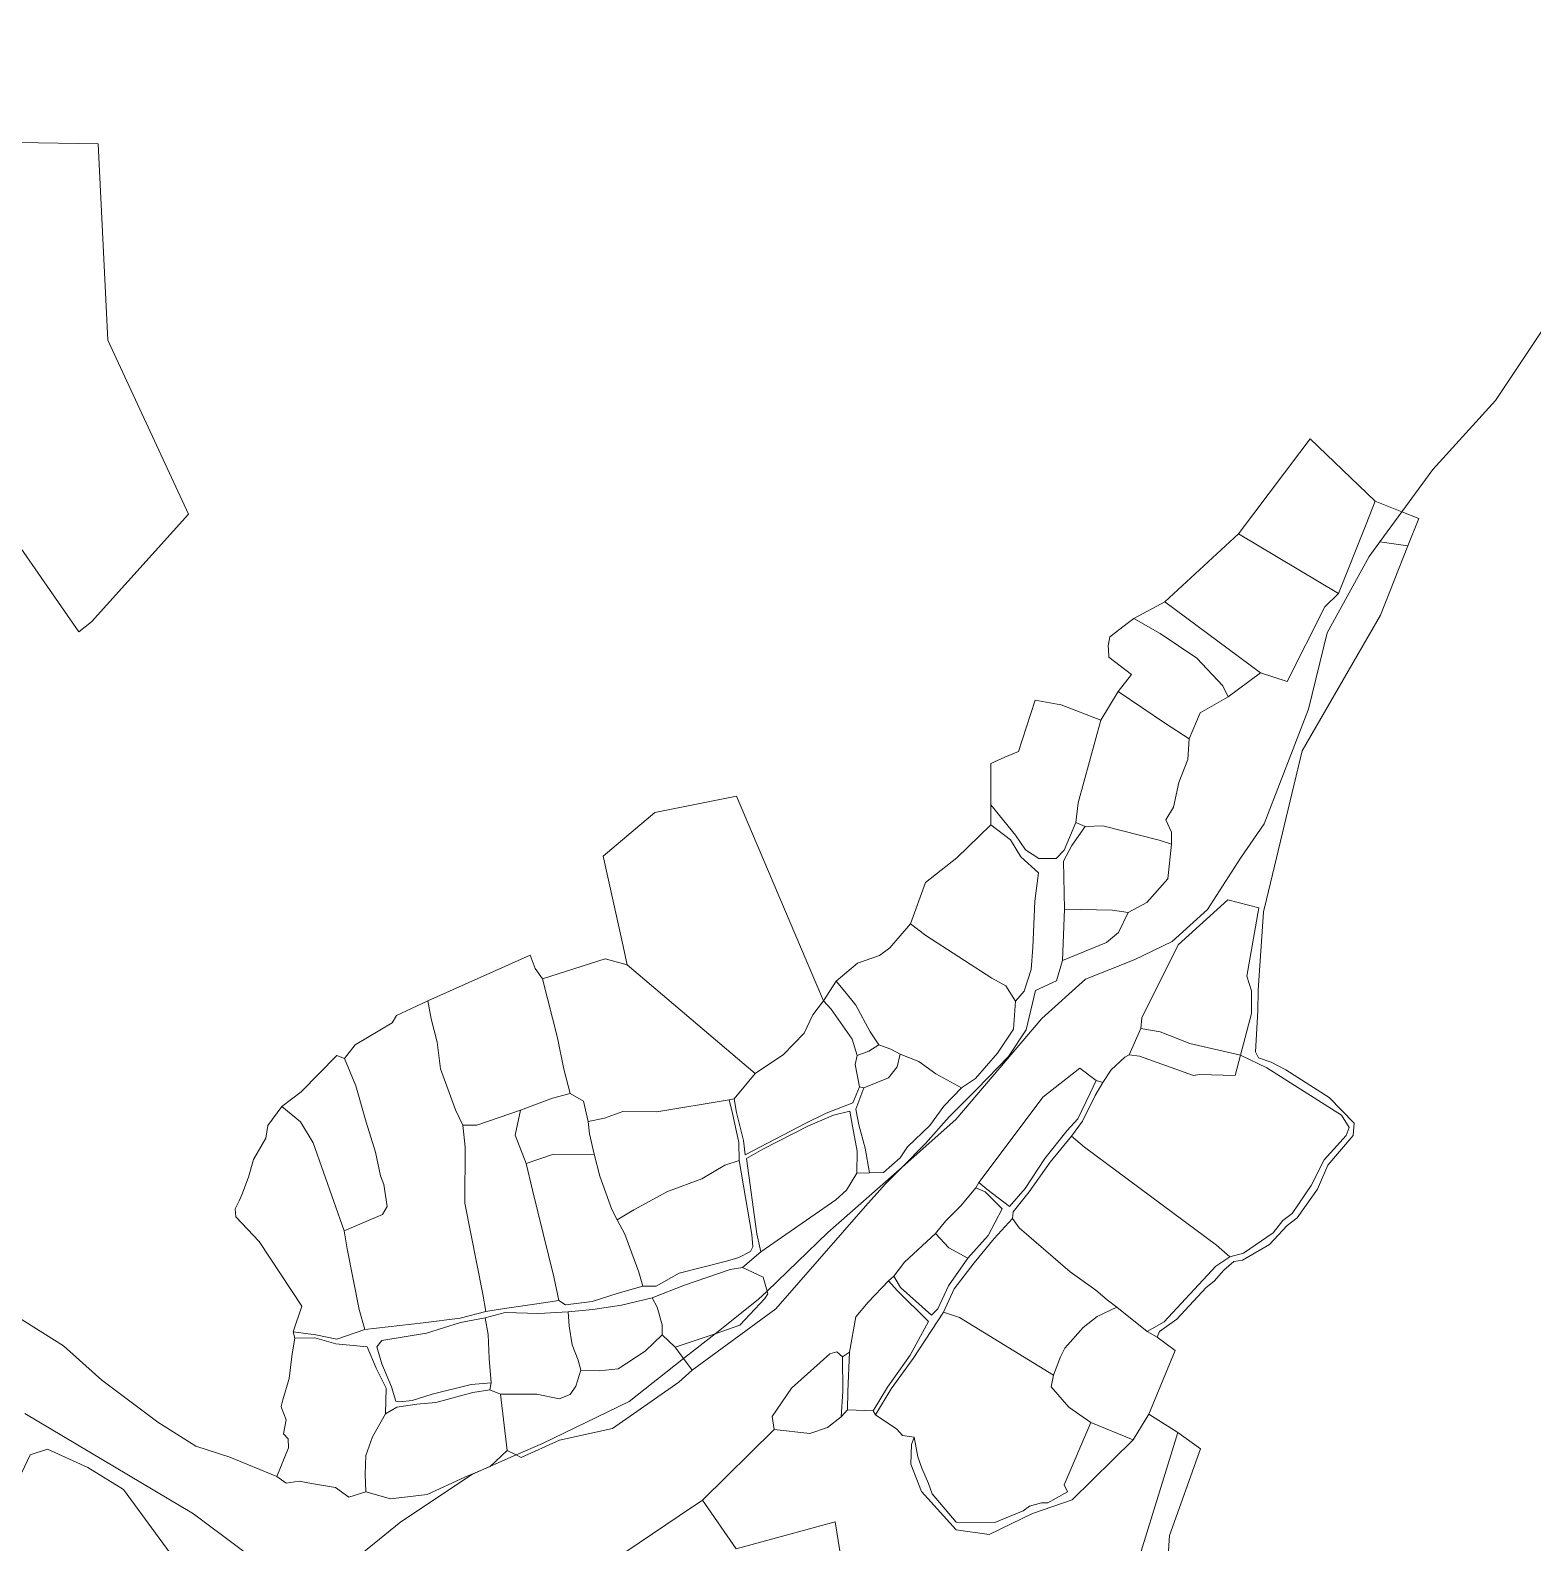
# Model space of a CAD drawing. Header units: metres. Extents: x 542555 to 550520, y 1840485 to 1846995.
# Drawn here: x 545595.4 to 545867.1, y 1842234.4 to 1842508.1 of the extents above; entities that cross this region are included whole.
import ezdxf

# ---------------------------------------------------------------- set-up
doc = ezdxf.new("R2010")
doc.units = ezdxf.units.M
doc.header["$MEASUREMENT"] = 0
doc.layers.add('Level 30', color=7, linetype='Continuous', lineweight=0)

msp = doc.modelspace()

# ---------------------------------------------------------------- linework, layer by layer
at = {"layer": 'Level 30', "color": 7, "linetype": 'Continuous', "lineweight": 0, "flags": 128}
for points in [[(545604.17, 1842399.22), (545586.78, 1842424.16), (545573.93, 1842449.71), (545569.94, 1842455.82), (545556.64, 1842489.04), (545554.62, 1842500.3), (545560.97, 1842502.53), (545564.06, 1842505.16), (545571.84, 1842508.06), (545579.39, 1842499.41), (545587.08, 1842492.04), (545593.25, 1842487.73), (545607.64, 1842487.52), (545609.39, 1842451.99), (545623.98, 1842420.49), (545606.44, 1842401.04), (545604.17, 1842399.22)], [(545836.9434, 1842418.681), (545831.98, 1842406.13), (545813.9, 1842416.96), (545824.9698, 1842431.6712), (545826.82, 1842434.13), (545838.6, 1842422.87), (545836.9434, 1842418.681)], [(545838.6, 1842422.87), (545843.4388, 1842420.9529), (545839.43, 1842415.47), (545837.52, 1842412.86), (545829.89, 1842399.06), (545826.51, 1842385.2), (545818.51, 1842364.48), (545814.24, 1842358.26), (545813.15, 1842356.56), (545808.25, 1842348.96), (545801.9, 1842343.2), (545795.03, 1842339.84), (545786.23, 1842336.36), (545778.32, 1842329.24), (545762.75, 1842310.96), (545753.0329, 1842302.3762), (545757.27, 1842306.66), (545761.53, 1842311.49), (545766.53, 1842316.49), (545772.27, 1842322.39), (545775.48, 1842327.21), (545777.14, 1842334.33), (545780.94, 1842336.09), (545782.02, 1842339.75), (545790.01, 1842343.03), (545792.18, 1842344.79), (545793.93, 1842348.44), (545797.28, 1842350.27), (545801.12, 1842354.55), (545801.77, 1842360.79), (545801.73, 1842362.95), (545800.72, 1842365.19), (545802.11, 1842367.47), (545803.09, 1842371.93), (545804.7, 1842376.14), (545804.94, 1842379.85), (545806.93, 1842384.56), (545812, 1842387.44), (545817.84, 1842391.82), (545822.66, 1842390.21), (545829.47, 1842403.73), (545831.98, 1842406.13), (545836.9434, 1842418.681), (545838.6, 1842422.87)], [(545846.5, 1842419.74), (545844.5256, 1842414.7456), (545839.43, 1842415.47), (545843.4388, 1842420.9529), (545846.5, 1842419.74)], [(545813.9, 1842416.96), (545831.98, 1842406.13), (545829.47, 1842403.73), (545822.66, 1842390.21), (545817.84, 1842391.82), (545800.53, 1842404.62), (545813.9, 1842416.96)], [(545800.53, 1842404.62), (545817.84, 1842391.82), (545812, 1842387.44), (545811.07, 1842389.47), (545806.33, 1842394.44), (545799.71, 1842398.92), (545794.97, 1842401.65), (545800.53, 1842404.62)], [(545794.97, 1842401.65), (545799.71, 1842398.92), (545806.33, 1842394.44), (545811.07, 1842389.47), (545812, 1842387.44), (545806.93, 1842384.56), (545804.94, 1842379.85), (545800.69, 1842382.62), (545792.14, 1842388.4), (545794.5, 1842391.51), (545790.45, 1842394.66), (545790.3409, 1842396.0438), (545790.29, 1842396.69), (545790.61, 1842398.33), (545793.9863, 1842400.901), (545794.97, 1842401.65)], [(545769.11, 1842367.89), (545769.11, 1842373.9837), (545769.11, 1842375.42), (545771.6322, 1842376.5133), (545774.07, 1842377.57), (545774.7495, 1842379.6397), (545777.12, 1842386.86), (545781.0593, 1842386.1544), (545781.81, 1842386.02), (545788.97, 1842383.25), (545784.9, 1842368.25), (545784.43, 1842364.72), (545782.35, 1842359.73), (545780.92, 1842358.18), (545777.79, 1842358.18), (545775.36, 1842359.76), (545773.55, 1842362.42), (545769.11, 1842367.89)], [(545792.14, 1842388.4), (545800.69, 1842382.62), (545804.94, 1842379.85), (545804.7, 1842376.14), (545803.09, 1842371.93), (545802.11, 1842367.47), (545800.72, 1842365.19), (545801.73, 1842362.95), (545801.77, 1842360.79), (545799.52, 1842361.5), (545789.36, 1842364.12), (545786.13, 1842363.98), (545784.43, 1842364.72), (545784.9, 1842368.25), (545788.97, 1842383.25), (545792.14, 1842388.4)], [(545703.35, 1842338.94), (545702.4799, 1842342.8646), (545698.98, 1842358.65), (545708.34, 1842366.54), (545723.12, 1842369.5), (545735.6813, 1842339.8112), (545738.8, 1842332.44), (545736.92, 1842329.89), (545735.32, 1842326.61), (545731.61, 1842322.76), (545726.45, 1842319.29), (545703.35, 1842338.94)], [(545782.23, 1842357.71), (545782.39, 1842349.04), (545782.02, 1842339.75), (545780.94, 1842336.09), (545777.14, 1842334.33), (545775.48, 1842327.21), (545772.27, 1842322.39), (545766.53, 1842316.49), (545761.53, 1842311.49), (545757.27, 1842306.66), (545753.0329, 1842302.3762), (545739.6, 1842290.51), (545728.6357, 1842279.9469), (545727.92, 1842282.46), (545724.2, 1842284.18), (545727.47, 1842287.04), (545741.07, 1842296.43), (545742.97, 1842298.18), (545744.88, 1842301.24), (545747.15, 1842301.34), (545749.66, 1842301.41), (545752.67, 1842304.02), (545754, 1842306.06), (545758.08, 1842309.92), (545760.58, 1842313.37), (545763.81, 1842316.7), (545766.33, 1842318.39), (545770.28, 1842322.96), (545773.18, 1842327.33), (545773.57, 1842332.37), (545775.12, 1842334.18), (545776.37, 1842338.1), (545776.71, 1842342.09), (545777.02, 1842350.51), (545777.73, 1842355.59), (545774.52, 1842358.48), (545772.64, 1842361.57), (545769.11, 1842364.3), (545769.11, 1842367.89), (545773.55, 1842362.42), (545775.36, 1842359.76), (545777.79, 1842358.18), (545780.92, 1842358.18), (545782.35, 1842359.73), (545784.43, 1842364.72), (545786.13, 1842363.98), (545783.76, 1842360.54), (545782.23, 1842357.71)], [(545769.11, 1842364.3), (545772.64, 1842361.57), (545774.52, 1842358.48), (545777.73, 1842355.59), (545777.02, 1842350.51), (545776.71, 1842342.09), (545776.37, 1842338.1), (545775.12, 1842334.18), (545773.57, 1842332.37), (545771.79, 1842335.17), (545769.24, 1842336.58), (545757.35, 1842344.27), (545754.56, 1842346.4), (545757.3, 1842353.88), (545762.95, 1842358.3), (545769.11, 1842364.3)], [(545786.13, 1842363.98), (545789.36, 1842364.12), (545799.52, 1842361.5), (545801.77, 1842360.79), (545801.12, 1842354.55), (545797.28, 1842350.27), (545793.93, 1842348.44), (545791.11, 1842348.88), (545782.39, 1842349.04), (545782.23, 1842357.71), (545783.76, 1842360.54), (545786.13, 1842363.98)], [(545817.57, 1842349.28), (545815.39, 1842336.9), (545816.23, 1842334.27), (545816.24, 1842330.13), (545814.24, 1842322.59), (545805.06, 1842324.76), (545799.71, 1842326.85), (545796.24, 1842327.42), (545796.41, 1842329.36), (545802.95, 1842342.6), (545811.94, 1842350.7), (545817.57, 1842349.28)], [(545782.39, 1842349.04), (545791.11, 1842348.88), (545793.93, 1842348.44), (545792.18, 1842344.79), (545790.01, 1842343.03), (545782.02, 1842339.75), (545782.39, 1842349.04)], [(545754.56, 1842346.4), (545757.35, 1842344.27), (545769.24, 1842336.58), (545771.79, 1842335.17), (545773.57, 1842332.37), (545773.18, 1842327.33), (545770.28, 1842322.96), (545766.33, 1842318.39), (545763.81, 1842316.7), (545759.11, 1842319.22), (545756.08, 1842321.5), (545752.67, 1842322.82), (545751.02, 1842323.73), (545748.82, 1842324.49), (545747.28, 1842326.86), (545744.67, 1842331.66), (545742.67, 1842334.15), (545741.1, 1842336.01), (545744.99, 1842339.26), (545748.97, 1842340.67), (545750.84, 1842342.05), (545754.56, 1842346.4)], [(545689.84, 1842314.81), (545684.01, 1842312.69), (545676.11, 1842309.96), (545673.58, 1842309.98), (545672.27, 1842312.7), (545669.58, 1842320.17), (545668.93, 1842324.97), (545667.89, 1842329.21), (545667.28, 1842332.44), (545685.8, 1842340.7), (545686.67, 1842338.32), (545688, 1842336.46), (545690.7, 1842325.78), (545691.86, 1842320.06), (545692.99, 1842315.66), (545689.84, 1842314.81)], [(545703.35, 1842338.94), (545726.45, 1842319.29), (545722.66, 1842314.72), (545721.79, 1842314.52), (545708.68, 1842312.36), (545702.56, 1842312.4), (545699.2, 1842311.23), (545696.27, 1842310.63), (545695.43, 1842314.27), (545692.99, 1842315.66), (545691.86, 1842320.06), (545690.7, 1842325.78), (545688, 1842336.46), (545699.32, 1842340.02), (545703.35, 1842338.94)], [(545747.05, 1842323.33), (545744.89, 1842322.55), (545744.02, 1842325.53), (545740.21, 1842330.95), (545738.8, 1842332.44), (545741.1, 1842336.01), (545742.67, 1842334.15), (545744.67, 1842331.66), (545747.28, 1842326.86), (545748.82, 1842324.49), (545747.05, 1842323.33)], [(545673.58, 1842309.98), (545674.02, 1842305.98), (545673.94, 1842295.84), (545677.21, 1842279.37), (545677.76, 1842276.24), (545673.13, 1842275.06), (545666.44, 1842274.21), (545655.85, 1842272.97), (545654.87, 1842276.63), (545652.68, 1842287.55), (545652.13, 1842290.86), (545659.05, 1842293.78), (545659.9, 1842295.24), (545659.31, 1842299.21), (545658.7, 1842300.79), (545657.79, 1842305.08), (545656.14, 1842310.48), (545654.27, 1842317.1), (545652.22, 1842322.02), (545654.11, 1842324.46), (545660.84, 1842328.46), (545661.6, 1842329.8), (545667.28, 1842332.44), (545667.89, 1842329.21), (545668.93, 1842324.97), (545669.58, 1842320.17), (545672.27, 1842312.7), (545673.58, 1842309.98)], [(545744.89, 1842322.55), (545744.57, 1842320.96), (545745.31, 1842316.9), (545744.13, 1842313.99), (545739.29, 1842312.1), (545735.64, 1842310.3), (545724.67, 1842304.61), (545724.33, 1842307.19), (545723.08, 1842312.22), (545722.66, 1842314.72), (545726.45, 1842319.29), (545731.61, 1842322.76), (545735.32, 1842326.61), (545736.92, 1842329.89), (545738.8, 1842332.44), (545740.21, 1842330.95), (545744.02, 1842325.53), (545744.89, 1842322.55)], [(545795.95, 1842322.43), (545794.13, 1842322.68), (545796.24, 1842327.42), (545799.71, 1842326.85), (545805.06, 1842324.76), (545814.24, 1842322.59), (545813.26, 1842318.96), (545806.81, 1842319.15), (545805.74, 1842318.95), (545795.95, 1842322.43)], [(545750.58, 1842318.49), (545746.11, 1842316.7), (545745.31, 1842316.9), (545744.57, 1842320.96), (545744.89, 1842322.55), (545747.05, 1842323.33), (545748.82, 1842324.49), (545751.02, 1842323.73), (545752.67, 1842322.82), (545752.17, 1842320.51), (545750.58, 1842318.49)], [(545659.05, 1842293.78), (545652.13, 1842290.86), (545646.52, 1842306.73), (545644.26, 1842310.54), (545640.89, 1842313.31), (545644.37, 1842315.98), (545650.79, 1842322.58), (545652.22, 1842322.02), (545654.27, 1842317.1), (545656.14, 1842310.48), (545657.79, 1842305.08), (545658.7, 1842300.79), (545659.31, 1842299.21), (545659.9, 1842295.24), (545659.05, 1842293.78)], [(545749.66, 1842301.41), (545747.15, 1842301.34), (545746.36, 1842305.77), (545745.24, 1842310.02), (545744.68, 1842312.87), (545746.11, 1842316.7), (545750.58, 1842318.49), (545752.17, 1842320.51), (545752.67, 1842322.82), (545756.08, 1842321.5), (545759.11, 1842319.22), (545763.81, 1842316.7), (545760.58, 1842313.37), (545758.08, 1842309.92), (545754, 1842306.06), (545752.67, 1842304.02), (545749.66, 1842301.41)], [(545773.1, 1842307.82), (545778.52, 1842315.01), (545785.2, 1842320.27), (545788.16, 1842318.04), (545787.07, 1842315.75), (545784.82, 1842311.13), (545782.87, 1842308.98), (545778.88, 1842303.94), (545775.32, 1842298.48), (545772.47, 1842295.21), (545768.34, 1842298.38), (545766.92, 1842299.56), (545773.1, 1842307.82)], [(545814.24, 1842322.59), (545819, 1842320.32), (545832.5, 1842311.77), (545833.88, 1842309.51), (545833.34, 1842308.11), (545829.34, 1842303.66), (545827.04, 1842299.05), (545823.55, 1842293.99), (545821.88, 1842292.68), (545820.13, 1842290.49), (545814.75, 1842286.77), (545812.31, 1842286.12), (545809.88, 1842288.24), (545786.02, 1842306), (545783.65, 1842307.98), (545785.69, 1842310.69), (545787.95, 1842315.33), (545789.33, 1842317.66), (545790.82, 1842319.96), (545793.33, 1842322.24), (545794.13, 1842322.68), (545795.95, 1842322.43), (545805.74, 1842318.95), (545806.81, 1842319.15), (545813.26, 1842318.96), (545814.24, 1842322.59)], [(545788.16, 1842318.04), (545789.33, 1842317.66), (545787.95, 1842315.33), (545785.69, 1842310.69), (545783.65, 1842307.98), (545779.82, 1842303.25), (545776.04, 1842297.89), (545773.11, 1842294.25), (545773.01, 1842293.07), (545769.68, 1842289.44), (545766.08, 1842285.02), (545762.45, 1842280.33), (545760.54, 1842276.11), (545755.04, 1842267.74), (545751.05, 1842262.26), (545748.22, 1842257.57), (545747.82, 1842258.28), (545750.39, 1842262.56), (545754.52, 1842268.33), (545757.79, 1842274.44), (545752.13, 1842280.06), (545750.57, 1842281.76), (545751.56, 1842282.61), (545752.76, 1842280.61), (545758.35, 1842275.59), (545759.51, 1842276.75), (545761.45, 1842280.89), (545764.9, 1842285.9), (545768.62, 1842290.02), (545771.16, 1842294.8), (545768.04, 1842297.91), (545766.37, 1842298.61), (545766.92, 1842299.56), (545768.34, 1842298.38), (545772.47, 1842295.21), (545775.32, 1842298.48), (545778.88, 1842303.94), (545782.87, 1842308.98), (545784.82, 1842311.13), (545787.07, 1842315.75), (545788.16, 1842318.04)], [(545747.15, 1842301.34), (545744.88, 1842301.24), (545744.93, 1842305.25), (545744.07, 1842309.77), (545743.58, 1842312.49), (545740.62, 1842311.79), (545735.97, 1842309.77), (545727.86, 1842305.6), (545724.92, 1842303.93), (545726.76, 1842290.32), (545727.47, 1842287.04), (545724.2, 1842284.18), (545721.93, 1842283.83), (545713.7, 1842281.03), (545707.86, 1842278.72), (545702.3, 1842277.38), (545697.12, 1842276.6), (545692.68, 1842276.21), (545687.37, 1842275.86), (545681.23, 1842276.06), (545677.66, 1842275.1), (545673.18, 1842274.25), (545667.05, 1842272.3), (545658.94, 1842271.02), (545658.07, 1842269.85), (545658.93, 1842266.77), (545660.7, 1842262.61), (545661.49, 1842260.04), (545662.18, 1842259.92), (545664.45, 1842260.14), (545668.06, 1842261.26), (545675.12, 1842263.06), (545678.74, 1842263.36), (545678.5, 1842262.08), (545675.43, 1842261.59), (545668.72, 1842259.8), (545665.28, 1842259.46), (545661.68, 1842258.93), (545659.61, 1842257.7), (545659.71, 1842262.35), (545657.9, 1842265.98), (545656.32, 1842269.83), (545650.64, 1842270.39), (545646.83, 1842271.48), (545643.19, 1842271.42), (545642.92, 1842272.57), (545647.04, 1842272.01), (545650.81, 1842271.23), (545655.85, 1842272.97), (545666.44, 1842274.21), (545673.13, 1842275.06), (545677.76, 1842276.24), (545681.12, 1842276.78), (545687.01, 1842277.65), (545690.99, 1842278.22), (545692.19, 1842277.42), (545696.97, 1842278.04), (545701.72, 1842279.58), (545706.17, 1842280.82), (545708.55, 1842280.84), (545712.73, 1842283.16), (545721.27, 1842285.34), (545723.49, 1842286.03), (545725.64, 1842287.12), (545726.03, 1842287.97), (545725.85, 1842290.18), (545723.6, 1842303.58), (545723.52, 1842306.8), (545722.39, 1842312.08), (545721.79, 1842314.52), (545722.66, 1842314.72), (545723.08, 1842312.22), (545724.33, 1842307.19), (545724.67, 1842304.61), (545735.64, 1842310.3), (545739.29, 1842312.1), (545744.13, 1842313.99), (545745.31, 1842316.9), (545746.11, 1842316.7), (545744.68, 1842312.87), (545745.24, 1842310.02), (545746.36, 1842305.77), (545747.15, 1842301.34)], [(545689.79, 1842304.65), (545685.04, 1842303.01), (545683.06, 1842308.15), (545684.01, 1842312.69), (545689.84, 1842314.81), (545692.99, 1842315.66), (545695.43, 1842314.27), (545696.27, 1842310.63), (545696.51, 1842308.38), (545697.37, 1842304.72), (545689.79, 1842304.65)], [(545652.13, 1842290.86), (545652.68, 1842287.55), (545654.87, 1842276.63), (545655.85, 1842272.97), (545650.81, 1842271.23), (545647.04, 1842272.01), (545642.92, 1842272.57), (545644.51, 1842277.22), (545640.6351, 1842283.0547), (545636.74, 1842288.92), (545632.55, 1842293.37), (545632.45, 1842294.82), (545633.1272, 1842296.2795), (545633.61, 1842297.32), (545634.82, 1842300.53), (545635.74, 1842303.74), (545637.99, 1842307.61), (545638.36, 1842309.92), (545640.89, 1842313.31), (545644.26, 1842310.54), (545646.52, 1842306.73), (545652.13, 1842290.86)], [(545685.04, 1842303.01), (545686.18, 1842298.22), (545690.07, 1842282.54), (545690.99, 1842278.22), (545687.01, 1842277.65), (545681.12, 1842276.78), (545677.76, 1842276.24), (545677.21, 1842279.37), (545673.94, 1842295.84), (545674.02, 1842305.98), (545673.58, 1842309.98), (545676.11, 1842309.96), (545684.01, 1842312.69), (545683.06, 1842308.15), (545685.04, 1842303.01)], [(545704.53, 1842294.66), (545701.53, 1842292.82), (545700.57, 1842294.7), (545698.4, 1842300.73), (545697.37, 1842304.72), (545696.51, 1842308.38), (545696.27, 1842310.63), (545699.2, 1842311.23), (545702.56, 1842312.4), (545708.68, 1842312.36), (545721.79, 1842314.52), (545722.39, 1842312.08), (545723.52, 1842306.8), (545723.6, 1842303.58), (545721, 1842302.73), (545716.84, 1842300.26), (545710.62, 1842297.96), (545704.53, 1842294.66)], [(545744.93, 1842305.25), (545744.88, 1842301.24), (545742.97, 1842298.18), (545741.07, 1842296.43), (545727.47, 1842287.04), (545726.76, 1842290.32), (545724.92, 1842303.93), (545727.86, 1842305.6), (545735.97, 1842309.77), (545740.62, 1842311.79), (545743.58, 1842312.49), (545744.07, 1842309.77), (545744.93, 1842305.25)], [(545783.65, 1842307.98), (545786.02, 1842306), (545809.88, 1842288.24), (545812.31, 1842286.12), (545809.77, 1842284.43), (545800.44, 1842274.37), (545797.36, 1842272.65), (545791.9, 1842277.04), (545790.15, 1842278.38), (545788.05, 1842280.08), (545783.41, 1842283.43), (545774.22, 1842291.38), (545773.01, 1842293.07), (545773.11, 1842294.25), (545776.04, 1842297.89), (545779.82, 1842303.25), (545783.65, 1842307.98)], [(545701.53, 1842292.82), (545702.89, 1842290.25), (545705.41, 1842283.37), (545706.17, 1842280.82), (545701.72, 1842279.58), (545696.97, 1842278.04), (545692.19, 1842277.42), (545690.99, 1842278.22), (545690.07, 1842282.54), (545686.18, 1842298.22), (545685.04, 1842303.01), (545689.79, 1842304.65), (545697.37, 1842304.72), (545698.4, 1842300.73), (545700.57, 1842294.7), (545701.53, 1842292.82)], [(545726.03, 1842287.97), (545725.64, 1842287.12), (545723.49, 1842286.03), (545721.27, 1842285.34), (545712.73, 1842283.16), (545708.55, 1842280.84), (545706.17, 1842280.82), (545705.41, 1842283.37), (545702.89, 1842290.25), (545701.53, 1842292.82), (545704.53, 1842294.66), (545710.62, 1842297.96), (545716.84, 1842300.26), (545721, 1842302.73), (545723.6, 1842303.58), (545725.85, 1842290.18), (545726.03, 1842287.97)], [(545730.19, 1842276.74), (545715.09, 1842265.65), (545713.5218, 1842267.7426), (545719.2085, 1842272.2292), (545723.67, 1842273.78), (545728.23, 1842278.6), (545728.78, 1842279.44), (545728.6357, 1842279.9469), (545739.6, 1842290.51), (545753.0329, 1842302.3762), (545750.01, 1842299.32), (545746.41, 1842295.27), (545730.19, 1842276.74)], [(545771.16, 1842294.8), (545768.62, 1842290.02), (545764.9, 1842285.9), (545761.49, 1842287.78), (545759.08, 1842290.38), (545760.86, 1842292.57), (545763.58, 1842295.29), (545766.37, 1842298.61), (545768.04, 1842297.91), (545771.16, 1842294.8)], [(545773.01, 1842293.07), (545774.22, 1842291.38), (545783.41, 1842283.43), (545788.05, 1842280.08), (545790.15, 1842278.38), (545791.9, 1842277.04), (545788.3, 1842275.33), (545785.79, 1842273.35), (545782.46, 1842269.59), (545781.7, 1842268.05), (545780.39, 1842264.75), (545763.41, 1842275.18), (545760.54, 1842276.11), (545762.45, 1842280.33), (545766.08, 1842285.02), (545769.68, 1842289.44), (545773.01, 1842293.07)], [(545759.08, 1842290.38), (545761.49, 1842287.78), (545764.9, 1842285.9), (545761.45, 1842280.89), (545759.51, 1842276.75), (545758.35, 1842275.59), (545752.76, 1842280.61), (545751.56, 1842282.61), (545753.45, 1842285.18), (545759.08, 1842290.38)], [(545724.2, 1842284.18), (545727.92, 1842282.46), (545728.6357, 1842279.9469), (545727.03, 1842278.4), (545719.2085, 1842272.2292), (545715.96, 1842271.1), (545712.01, 1842269.76), (545709.66, 1842272.04), (545709.62, 1842273.84), (545708.76, 1842277), (545707.86, 1842278.72), (545713.7, 1842281.03), (545721.93, 1842283.83), (545724.2, 1842284.18)], [(545728.6357, 1842279.9469), (545728.78, 1842279.44), (545728.23, 1842278.6), (545723.67, 1842273.78), (545719.2085, 1842272.2292), (545727.03, 1842278.4), (545728.6357, 1842279.9469)], [(545750.57, 1842281.76), (545752.13, 1842280.06), (545757.79, 1842274.44), (545754.52, 1842268.33), (545750.39, 1842262.56), (545747.82, 1842258.28), (545743.15, 1842258.46), (545743.2, 1842261.79), (545743.55, 1842268.89), (545744.7, 1842275.29), (545746.89, 1842277.94), (545750.57, 1842281.76)], [(545707.86, 1842278.72), (545708.76, 1842277), (545709.62, 1842273.84), (545709.66, 1842272.04), (545706.59, 1842269.08), (545701.67, 1842265.84), (545698.27, 1842265.51), (545694.97, 1842265.65), (545694.48, 1842267.46), (545693.35, 1842270.22), (545692.86, 1842273.61), (545692.68, 1842276.21), (545697.12, 1842276.6), (545702.3, 1842277.38), (545707.86, 1842278.72)], [(545802.44, 1842269.18), (545797.64, 1842257.65), (545794.84, 1842253.02), (545787.2, 1842256.15), (545783.2, 1842258.94), (545779.98, 1842262.62), (545780.39, 1842264.75), (545781.7, 1842268.05), (545782.46, 1842269.59), (545785.79, 1842273.35), (545788.3, 1842275.33), (545791.9, 1842277.04), (545797.36, 1842272.65), (545799.19, 1842271.58), (545802.44, 1842269.18)], [(545677.66, 1842275.1), (545678.2, 1842272.07), (545678.36, 1842267.73), (545678.74, 1842263.36), (545675.12, 1842263.06), (545668.06, 1842261.26), (545664.45, 1842260.14), (545662.18, 1842259.92), (545661.49, 1842260.04), (545660.7, 1842262.61), (545658.93, 1842266.77), (545658.07, 1842269.85), (545658.94, 1842271.02), (545667.05, 1842272.3), (545673.18, 1842274.25), (545677.66, 1842275.1)], [(545686.98, 1842261.28), (545680.39, 1842261.31), (545678.5, 1842262.08), (545678.74, 1842263.36), (545678.36, 1842267.73), (545678.2, 1842272.07), (545677.66, 1842275.1), (545681.23, 1842276.06), (545687.37, 1842275.86), (545692.68, 1842276.21), (545692.86, 1842273.61), (545693.35, 1842270.22), (545694.48, 1842267.46), (545694.97, 1842265.65), (545694.02, 1842262.74), (545692.99, 1842261.24), (545691, 1842260.42), (545686.98, 1842261.28)], [(545755.9, 1842249.94), (545755.22, 1842253.49), (545753.11, 1842253.83), (545752.11, 1842254.93), (545748.22, 1842257.57), (545751.05, 1842262.26), (545755.04, 1842267.74), (545760.54, 1842276.11), (545763.41, 1842275.18), (545780.39, 1842264.75), (545779.98, 1842262.62), (545783.2, 1842258.94), (545787.2, 1842256.15), (545782.35, 1842244.88), (545782.93, 1842243.64), (545779.42, 1842241.64), (545778.26, 1842241.6), (545776.08, 1842241), (545774.91, 1842240.17), (545769.8, 1842238.07), (545762.8, 1842238.1), (545758.45, 1842243.28), (545757.84, 1842245.13), (545756.58, 1842247.92), (545755.9, 1842249.94)], [(545650.64, 1842270.39), (545656.32, 1842269.83), (545657.9, 1842265.98), (545659.71, 1842262.35), (545659.61, 1842257.7), (545657.27, 1842253.57), (545656.04, 1842250.2), (545655.96, 1842246.82), (545656.06, 1842243.6), (545652.98, 1842242.64), (545650.57, 1842244.41), (545646.25, 1842245.11), (545644.02, 1842245.57), (545641.68, 1842245.2), (545639.98, 1842246.37), (545642.1, 1842251.56), (545642, 1842253.23), (545641.2, 1842254.1), (545641.63, 1842256.63), (545640.8045, 1842258.8162), (545640.72, 1842259.04), (545641.08, 1842260.2601), (545642.21, 1842264.09), (545642.76, 1842268.56), (545643.19, 1842271.42), (545646.83, 1842271.48), (545650.64, 1842270.39)], [(545712.01, 1842269.76), (545713.5218, 1842267.7426), (545703.67, 1842259.97), (545688, 1842252.37), (545683.2688, 1842250.2847), (545681.62, 1842251.08), (545680.39, 1842261.31), (545686.98, 1842261.28), (545691, 1842260.42), (545692.99, 1842261.24), (545694.02, 1842262.74), (545694.97, 1842265.65), (545698.27, 1842265.51), (545701.67, 1842265.84), (545706.59, 1842269.08), (545709.66, 1842272.04), (545712.01, 1842269.76)], [(545712.01, 1842269.76), (545715.96, 1842271.1), (545719.2085, 1842272.2292), (545713.5218, 1842267.7426), (545712.01, 1842269.76)], [(545742.27, 1842268.03), (545742.31, 1842261.77), (545742, 1842257.21), (545739.55, 1842255.27), (545736.38, 1842254.16), (545729.9, 1842254.92), (545729.55, 1842257.24), (545733.03, 1842262.34), (545739.95, 1842268.61), (545741.23, 1842268.96), (545742.27, 1842268.03)], [(545743.2, 1842261.79), (545743.15, 1842258.46), (545742, 1842257.21), (545742.31, 1842261.77), (545742.27, 1842268.03), (545743.55, 1842268.89), (545743.2, 1842261.79)], [(545713.5218, 1842267.7426), (545715.09, 1842265.65), (545712.68, 1842263.47), (545700.67, 1842255.07), (545691.09, 1842252.95), (545684.17, 1842249.85), (545683.2688, 1842250.2847), (545688, 1842252.37), (545703.67, 1842259.97), (545713.5218, 1842267.7426)], [(545680.39, 1842261.31), (545681.62, 1842251.08), (545678.56, 1842248.22), (545673.95, 1842246.24), (545667.15, 1842243.15), (545660.52, 1842242.33), (545656.06, 1842243.6), (545655.96, 1842246.82), (545656.04, 1842250.2), (545657.27, 1842253.57), (545659.61, 1842257.7), (545661.68, 1842258.93), (545665.28, 1842259.46), (545668.72, 1842259.8), (545675.43, 1842261.59), (545678.5, 1842262.08), (545680.39, 1842261.31)], [(545754.74, 1842252.19), (545755.22, 1842253.49), (545755.9, 1842249.94), (545756.58, 1842247.92), (545757.84, 1842245.13), (545758.45, 1842243.28), (545762.8, 1842238.1), (545769.8, 1842238.07), (545774.91, 1842240.17), (545776.08, 1842241), (545778.26, 1842241.6), (545779.42, 1842241.64), (545782.93, 1842243.64), (545782.35, 1842244.88), (545787.2, 1842256.15), (545794.84, 1842253.02), (545783.81, 1842242.18), (545776.6, 1842239.7), (545768.78, 1842235.91), (545762.79, 1842236.74), (545756.56, 1842243.67), (545754.6, 1842248.6), (545754.74, 1842252.19)], [(545604.31, 1842223.99), (545603.12, 1842222.34), (545598.87, 1842221.57), (545593.02, 1842223.28), (545588.73, 1842222.69), (545587.94, 1842224.3), (545586.22, 1842225.28), (545586.46, 1842228.18), (545587.97, 1842234.76), (545595.34, 1842250.33), (545598.5, 1842251.35), (545605.81, 1842248.04), (545612.25, 1842244.04), (545620.67, 1842232.51), (545617.49, 1842230.9), (545610.58, 1842227.91), (545604.31, 1842223.99)], [(545716.95, 1842242.13), (545723.06, 1842233.3), (545740.94, 1842238.2), (545742.6481, 1842227.7169), (545744.21, 1842218.1305), (545744.65, 1842215.43), (545736.06, 1842214.77), (545735.45, 1842202.42), (545717.8, 1842203.43), (545715.42, 1842188.06), (545693.6, 1842182.85), (545689.95, 1842212.72), (545683.9129, 1842220.7178), (545680.0467, 1842225.8396), (545679.05, 1842227.16), (545693.63, 1842229.98), (545694.3698, 1842230.0264), (545699.53, 1842230.35), (545700.6804, 1842231.13), (545712.7, 1842239.28), (545716.95, 1842242.13)]]:
    msp.add_lwpolyline(points, close=True, dxfattribs=at)
for points in [[(545586.78, 1842424.16), (545604.17, 1842399.22), (545606.44, 1842401.04), (545623.98, 1842420.49), (545609.39, 1842451.99), (545607.64, 1842487.52), (545593.25, 1842487.73)], [(545869.17, 1842454.25), (545860.36, 1842441.09), (545860.36, 1842441.09), (545849.03, 1842428.6), (545843.4388, 1842420.9529), (545838.6, 1842422.87), (545826.82, 1842434.13), (545824.9698, 1842431.6712), (545813.9, 1842416.96), (545800.53, 1842404.62), (545794.97, 1842401.65), (545793.9863, 1842400.901), (545790.61, 1842398.33), (545790.29, 1842396.69), (545790.3409, 1842396.0438), (545790.45, 1842394.66), (545794.5, 1842391.51), (545792.14, 1842388.4), (545788.97, 1842383.25), (545781.81, 1842386.02), (545781.0593, 1842386.1544), (545777.12, 1842386.86), (545774.7495, 1842379.6397), (545774.07, 1842377.57), (545771.6322, 1842376.5133), (545769.11, 1842375.42), (545769.11, 1842373.9837), (545769.11, 1842367.89), (545769.11, 1842364.3), (545762.95, 1842358.3), (545757.3, 1842353.88), (545754.56, 1842346.4), (545750.84, 1842342.05), (545748.97, 1842340.67), (545744.99, 1842339.26), (545741.1, 1842336.01), (545738.8, 1842332.44), (545735.6813, 1842339.8112), (545723.12, 1842369.5), (545708.34, 1842366.54), (545698.98, 1842358.65), (545702.4799, 1842342.8646), (545703.35, 1842338.94), (545699.32, 1842340.02), (545688, 1842336.46), (545686.67, 1842338.32), (545685.8, 1842340.7), (545667.28, 1842332.44), (545661.6, 1842329.8), (545660.84, 1842328.46), (545654.11, 1842324.46), (545652.22, 1842322.02), (545650.79, 1842322.58), (545644.37, 1842315.98), (545640.89, 1842313.31), (545638.36, 1842309.92), (545637.99, 1842307.61), (545635.74, 1842303.74), (545634.82, 1842300.53), (545633.61, 1842297.32), (545633.1272, 1842296.2795), (545632.45, 1842294.82), (545632.55, 1842293.37), (545636.74, 1842288.92), (545640.6351, 1842283.0547), (545644.51, 1842277.22), (545642.92, 1842272.57), (545643.19, 1842271.42), (545642.76, 1842268.56), (545642.21, 1842264.09), (545641.08, 1842260.2601), (545640.72, 1842259.04), (545640.8045, 1842258.8162), (545641.63, 1842256.63), (545641.2, 1842254.1), (545642, 1842253.23), (545642.1, 1842251.56), (545639.98, 1842246.37), (545631.46, 1842249.86), (545625.34, 1842251.86), (545618.45, 1842256.21), (545608.3, 1842263.83), (545601.41, 1842270), (545587.37, 1842278.85)], [(545799.6, 1842208.1), (545801.38, 1842235.69), (545807.01, 1842251.39), (545802.92, 1842254.33), (545797.64, 1842257.65), (545802.44, 1842269.18), (545799.19, 1842271.58), (545799.57, 1842272.6), (545802.75, 1842274.84), (545808.05, 1842280.6), (545809.5, 1842281.74), (545811.22, 1842283.7), (545813.03, 1842285.3), (545814.58, 1842285.5), (545819.47, 1842288.37), (545822.68, 1842291.78), (545824.46, 1842293.17), (545828.16, 1842298.38), (545830.05, 1842302.73), (545834.64, 1842308.09), (545834.77, 1842310.33), (545830.29, 1842314.98), (545822.41, 1842319.99), (545819.76, 1842321.36), (545817.49, 1842322.12), (545816.94, 1842323.22), (545817.38, 1842330.67), (545817.42, 1842334.36), (545818.39, 1842348.53), (545818.9281, 1842350.7819), (545825.36, 1842377.7), (545839.57, 1842402.21), (545844.5256, 1842414.7456), (545846.5, 1842419.74), (545843.4388, 1842420.9529), (545849.03, 1842428.6), (545860.36, 1842441.09), (545869.17, 1842454.25)], [(545652.47, 1842230.1), (545662.4, 1842238.2), (545675.34, 1842246.79), (545683.2688, 1842250.2847), (545684.17, 1842249.85), (545691.09, 1842252.95), (545700.67, 1842255.07), (545712.68, 1842263.47), (545715.09, 1842265.65), (545730.19, 1842276.74), (545746.41, 1842295.27), (545750.01, 1842299.32), (545753.0329, 1842302.3762), (545762.75, 1842310.96), (545778.32, 1842329.24), (545786.23, 1842336.36), (545795.03, 1842339.84), (545801.9, 1842343.2), (545808.25, 1842348.96), (545813.15, 1842356.56), (545814.24, 1842358.26), (545818.51, 1842364.48), (545826.51, 1842385.2), (545829.89, 1842399.06), (545837.52, 1842412.86), (545839.43, 1842415.47), (545844.5256, 1842414.7456), (545839.57, 1842402.21), (545825.36, 1842377.7), (545825.36, 1842377.7), (545818.9281, 1842350.7819), (545818.39, 1842348.53), (545817.42, 1842334.36), (545817.38, 1842330.67), (545816.94, 1842323.22), (545817.49, 1842322.12), (545819.76, 1842321.36), (545822.41, 1842319.99), (545830.29, 1842314.98), (545834.77, 1842310.33), (545834.64, 1842308.09), (545830.05, 1842302.73), (545828.16, 1842298.38), (545824.46, 1842293.17), (545822.68, 1842291.78), (545819.47, 1842288.37), (545814.58, 1842285.5), (545813.03, 1842285.3), (545811.22, 1842283.7), (545809.5, 1842281.74), (545808.05, 1842280.6), (545802.75, 1842274.84), (545799.57, 1842272.6), (545799.19, 1842271.58), (545797.36, 1842272.65), (545800.44, 1842274.37), (545809.77, 1842284.43), (545812.31, 1842286.12), (545814.75, 1842286.77), (545820.13, 1842290.49), (545821.88, 1842292.68), (545823.55, 1842293.99), (545827.04, 1842299.05), (545829.34, 1842303.66), (545833.34, 1842308.11), (545833.88, 1842309.51), (545832.5, 1842311.77), (545819, 1842320.32), (545814.24, 1842322.59), (545816.24, 1842330.13), (545816.23, 1842334.27), (545815.39, 1842336.9), (545817.57, 1842349.28), (545811.94, 1842350.7), (545802.95, 1842342.6), (545796.41, 1842329.36), (545796.24, 1842327.42), (545794.13, 1842322.68), (545793.33, 1842322.24), (545790.82, 1842319.96), (545789.33, 1842317.66), (545788.16, 1842318.04), (545785.2, 1842320.27), (545778.52, 1842315.01), (545773.1, 1842307.82), (545766.92, 1842299.56), (545766.37, 1842298.61), (545763.58, 1842295.29), (545760.86, 1842292.57), (545759.08, 1842290.38), (545753.45, 1842285.18), (545751.56, 1842282.61), (545750.57, 1842281.76), (545746.89, 1842277.94), (545744.7, 1842275.29), (545743.55, 1842268.89), (545742.27, 1842268.03), (545741.23, 1842268.96), (545739.95, 1842268.61), (545733.03, 1842262.34), (545729.55, 1842257.24), (545729.9, 1842254.92), (545716.95, 1842242.13), (545712.7, 1842239.28), (545700.6804, 1842231.13)], [(545587.37, 1842278.85), (545601.41, 1842270), (545608.3, 1842263.83), (545618.45, 1842256.21), (545625.34, 1842251.86), (545631.46, 1842249.86), (545639.98, 1842246.37), (545641.68, 1842245.2), (545644.02, 1842245.57), (545646.25, 1842245.11), (545650.57, 1842244.41), (545652.98, 1842242.64), (545656.06, 1842243.6), (545660.52, 1842242.33), (545667.15, 1842243.15), (545673.95, 1842246.24), (545678.56, 1842248.22), (545681.62, 1842251.08), (545681.62, 1842251.08), (545683.2688, 1842250.2847), (545675.34, 1842246.79), (545662.4, 1842238.2), (545652.47, 1842230.1)], [(545594.39, 1842257.81), (545624.88, 1842239.65), (545624.88, 1842239.65), (545641.18, 1842227.42), (545639.19, 1842222.77), (545635.94, 1842224.84), (545632.08, 1842224), (545626.89, 1842227.44), (545620.67, 1842232.51), (545612.25, 1842244.04), (545605.81, 1842248.04), (545598.5, 1842251.35), (545595.34, 1842250.33)], [(545641.18, 1842227.42), (545624.88, 1842239.65), (545594.39, 1842257.81)], [(545742.6481, 1842227.7169), (545740.94, 1842238.2), (545723.06, 1842233.3), (545716.95, 1842242.13), (545729.9, 1842254.92), (545736.38, 1842254.16), (545739.55, 1842255.27), (545742, 1842257.21), (545743.15, 1842258.46), (545747.82, 1842258.28), (545748.22, 1842257.57), (545752.11, 1842254.93), (545753.11, 1842253.83), (545755.22, 1842253.49), (545754.74, 1842252.19), (545754.6, 1842248.6), (545756.56, 1842243.67), (545762.79, 1842236.74), (545768.78, 1842235.91), (545776.6, 1842239.7), (545783.81, 1842242.18), (545794.84, 1842253.02), (545797.64, 1842257.65), (545797.64, 1842257.65), (545802.92, 1842254.33), (545796.25, 1842232.89)], [(545796.25, 1842232.89), (545802.92, 1842254.33), (545807.01, 1842251.39), (545801.38, 1842235.69), (545799.6, 1842208.1)]]:
    msp.add_lwpolyline(points, dxfattribs=at)

doc.saveas('drawing.dxf')
